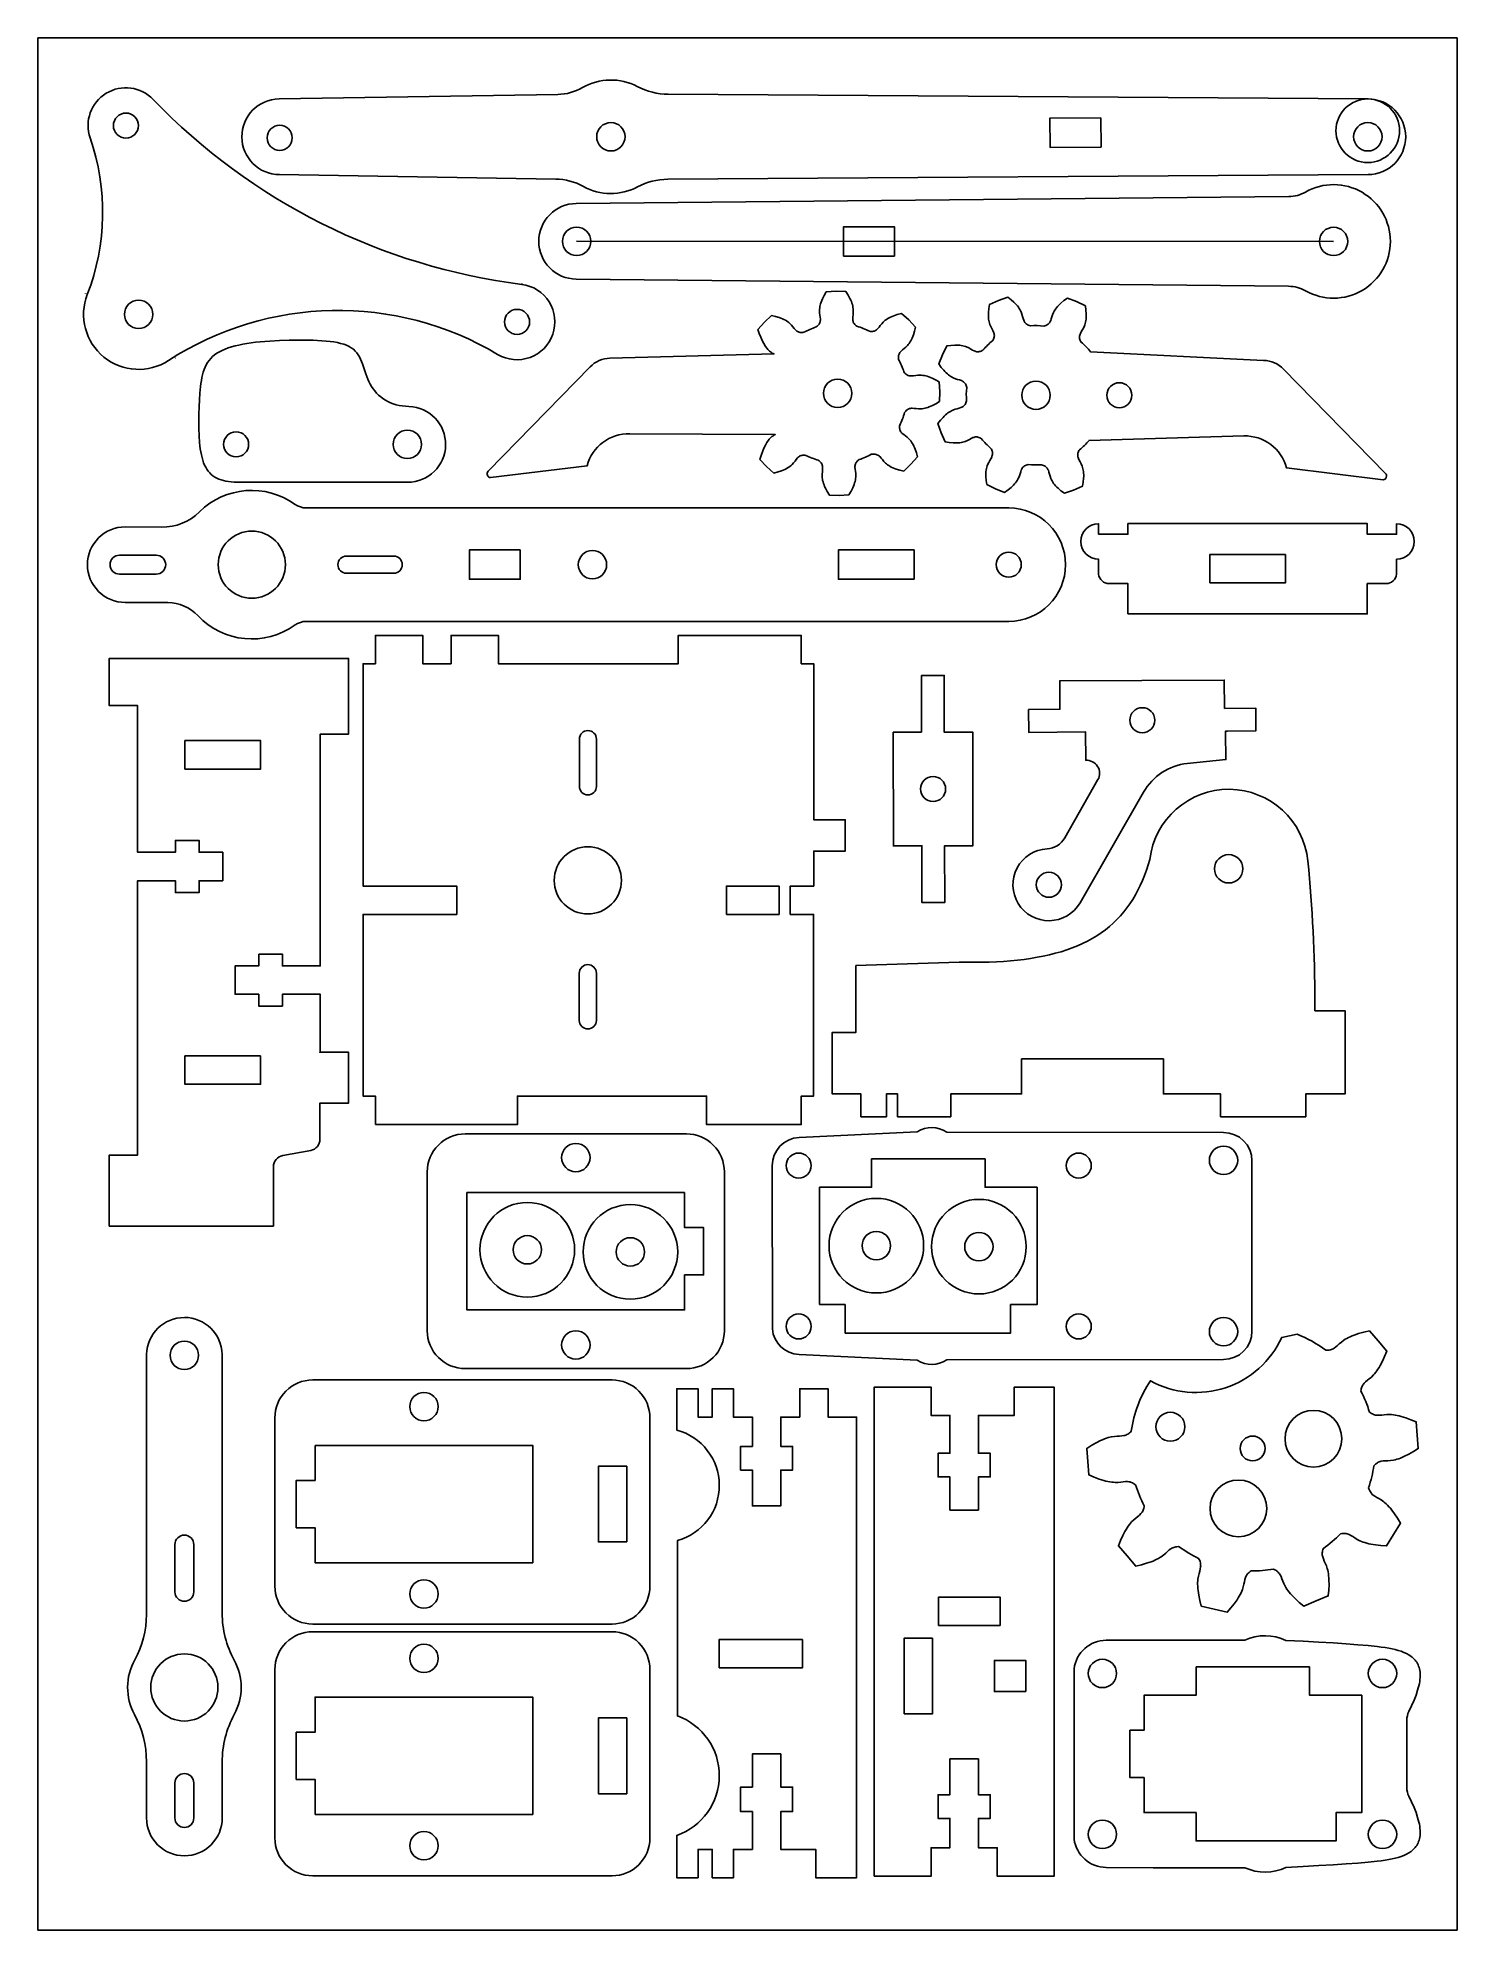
# Model space of a CAD drawing. Extents: x -150 to 150, y -200 to 200.
import ezdxf

# ---------------------------------------------------------------- set-up
doc = ezdxf.new("R2010")
doc.units = 0
doc.layers.add('Default_Layer', color=18, linetype='CONTINUOUS')

msp = doc.modelspace()

# ---------------------------------------------------------------- linework, layer by layer
at = {"layer": 'Default_Layer'}
for points in [[(150, 200), (-150, 200), (-150, -200), (150, -200), (150, 200)], [(74.67, 183.1), (74.72, 176.9), (63.97, 176.83), (63.93, 183.03), (74.67, 183.1)], [(31.04, 153.88), (20.3, 153.88), (20.3, 160.07), (31.04, 160.07), (31.04, 153.88)], [(-48.03, 91.74), (-48.03, 85.54), (-58.78, 85.54), (-58.78, 91.74), (-48.03, 91.74)], [(35.22, 85.54), (19.22, 85.54), (19.22, 85.64), (19.22, 91.64), (19.22, 91.74), (35.22, 91.74), (35.22, 91.64), (35.22, 85.64), (35.22, 85.54)], [(97.7, 84.77), (113.7, 84.77), (113.7, 90.77), (97.7, 90.77), (97.7, 84.77)], [(-78.64, -29.7), (-78.64, -23.7), (-81.24, -23.7), (-81.24, 14.7), (-61.44, 14.7), (-61.44, 20.7), (-81.24, 20.7), (-81.24, 67.7), (-78.64, 67.7), (-78.64, 73.7), (-68.64, 73.7), (-68.64, 67.7), (-62.64, 67.7), (-62.64, 73.7), (-52.64, 73.7), (-52.64, 67.7), (-14.64, 67.7), (-14.64, 73.7), (11.36, 73.7), (11.36, 67.7), (13.96, 67.7), (14.01, 67.7), (14.01, 34.72), (14.06, 34.71), (20.66, 34.71), (20.66, 28.11), (14.06, 28.11), (14.01, 28.12), (14.01, 20.7), (9.02, 20.7), (9.02, 14.7), (13.96, 14.7), (13.96, -23.7), (11.36, -23.7), (11.36, -29.7), (-8.64, -29.7), (-8.64, -23.7), (-48.64, -23.7), (-48.64, -29.7), (-78.64, -29.7)], [(36.8, 53.21), (36.77, 65.21), (41.57, 65.22), (41.6, 53.22), (47.6, 53.24), (47.65, 29.24), (41.66, 29.22), (41.68, 17.22), (36.88, 17.21), (36.86, 29.21), (30.86, 29.2), (30.8, 53.2), (36.8, 53.21)], [(-118.92, 45.44), (-102.92, 45.44), (-102.92, 51.44), (-118.92, 51.44), (-118.92, 45.44)], [(-4.44, 14.7), (-4.44, 20.7), (6.66, 20.7), (6.66, 14.7), (-3.75, 14.7), (-4.4, 14.7), (-4.44, 14.7)], [(-102.92, -15.2), (-118.92, -15.2), (-118.92, -21.2), (-102.92, -21.2), (-102.92, -15.2)], [(15.22, -67.78), (20.62, -67.78), (20.62, -73.78), (55.62, -73.78), (55.62, -67.78), (55.72, -67.78), (61.22, -67.78), (61.22, -42.98), (50.22, -42.98), (50.22, -36.98), (26.22, -36.98), (26.22, -42.98), (15.22, -42.98), (15.22, -67.78)], [(-13.29, -44.09), (-13.29, -51.49), (-9.29, -51.49), (-9.29, -61.49), (-13.29, -61.49), (-13.29, -68.89), (-59.29, -68.89), (-59.29, -44.09), (-13.29, -44.09)], [(26.8, -188.59), (38.8, -188.59), (38.8, -182.59), (42.8, -182.59), (42.8, -176.39), (40.3, -176.39), (40.3, -171.39), (42.8, -171.39), (42.8, -163.79), (48.8, -163.79), (48.8, -171.39), (51.3, -171.39), (51.3, -176.39), (48.8, -176.39), (48.8, -182.59), (52.8, -182.59), (52.8, -188.59), (64.8, -188.59), (64.8, -85.19), (56.4, -85.19), (56.4, -90.82), (56.4, -91.17), (56.4, -91.19), (56.4, -91.19), (56.4, -91.19), (48.8, -91.19), (48.8, -99.19), (51.3, -99.19), (51.3, -104.19), (48.8, -104.19), (48.8, -111.19), (42.8, -111.19), (42.8, -104.19), (40.3, -104.19), (40.3, -99.19), (42.8, -99.19), (42.8, -91.19), (38.8, -91.19), (38.8, -85.19), (26.8, -85.19), (26.8, -188.59)], [(-91.39, -97.53), (-91.39, -104.93), (-95.39, -104.93), (-95.39, -114.93), (-91.39, -114.93), (-91.39, -122.33), (-45.39, -122.33), (-45.39, -97.53), (-91.39, -97.53)], [(-25.52, -117.93), (-25.52, -101.93), (-31.52, -101.93), (-31.52, -117.93), (-25.52, -117.93)], [(53.4, -135.59), (40.4, -135.59), (40.4, -129.59), (53.4, -129.59), (53.4, -135.59)], [(11.64, -138.54), (11.64, -144.54), (-5.96, -144.54), (-5.96, -138.54), (11.64, -138.54)], [(33.08, -154.28), (33.08, -138.28), (39.08, -138.28), (39.08, -154.28), (33.08, -154.28)], [(58.8, -149.58), (52.2, -149.58), (52.2, -142.98), (58.8, -142.98), (58.8, -149.58)], [(94.82, -144.34), (118.82, -144.34), (118.82, -150.34), (129.82, -150.34), (129.82, -175.14), (124.42, -175.14), (124.42, -181.14), (94.82, -181.14), (94.82, -175.14), (83.82, -175.14), (83.82, -167.74), (80.82, -167.74), (80.82, -157.74), (83.82, -157.74), (83.82, -150.34), (94.82, -150.34), (94.82, -144.34)], [(-91.39, -175.55), (-45.39, -175.55), (-45.39, -150.75), (-91.39, -150.75), (-91.39, -158.15), (-95.39, -158.15), (-95.39, -168.15), (-91.39, -168.15), (-91.39, -175.55)], [(-25.52, -171.15), (-25.52, -155.15), (-31.52, -155.15), (-31.52, -171.15), (-25.52, -171.15)]]:
    msp.add_lwpolyline(points, close=True, dxfattribs=at)
for points in [[(-138.95, 178.85, -0.176904), (-139.55, 145.74, 0.727059), (-122.37, 131.79, -0.285852), (-52.81, 133.09, 0.476023), (-41.15, 137.35, 0.476023), (-47.71, 147.89, -0.171509), (-125.62, 187, 0.803629), (-138.95, 178.85)], [(114.37, 147.49, -0.126955), (117.97, 146.53, 0.574704), (135.88, 156.98, 0.574704), (117.96, 167.41, -0.127316), (114.4, 166.45), (-36.2, 164.99, 0.990222), (-36.2, 148.99), (114.37, 147.49)], [(-54.32, 107.04, -0.628602), (-54.81, 108.37), (-33.28, 130.44, -0.195959), (-29.07, 132.28), (5.62, 133.19), (5.43, 133.26), (5.24, 133.36), (5.05, 133.47), (4.86, 133.6), (4.68, 133.75), (4.5, 133.91), (4.32, 134.1), (4.14, 134.31), (3.79, 134.79), (3.46, 135.36), (3.13, 136), (2.81, 136.71), (2.5, 137.49), (2.2, 138.34), (3.56, 139.89), (5.07, 141.3), (5.94, 141.1), (6.71, 140.87), (7.07, 140.74), (7.4, 140.61), (7.71, 140.46), (8, 140.31), (8.27, 140.15), (8.51, 139.98), (8.74, 139.8), (8.94, 139.63), (9.3, 139.26), (9.61, 138.9), (9.88, 138.56), (10.15, 138.26), (10.29, 138.13), (10.44, 138.02), (10.59, 137.92), (10.75, 137.84), (10.92, 137.78), (11.11, 137.74), (11.3, 137.72), (11.5, 137.71), (11.72, 137.73), (11.94, 137.76, -0.048032), (14.53, 138.88), (14.71, 139.03), (14.87, 139.17), (15, 139.32), (15.12, 139.48), (15.21, 139.64), (15.29, 139.8), (15.34, 139.97), (15.38, 140.15), (15.4, 140.33), (15.4, 140.52), (15.36, 140.93), (15.3, 141.36), (15.25, 141.83), (15.23, 142.34), (15.24, 142.61), (15.27, 142.9), (15.31, 143.19), (15.38, 143.5), (15.46, 143.81), (15.57, 144.14), (15.7, 144.47), (15.85, 144.82), (16.21, 145.55), (16.66, 146.31), (18.72, 146.44), (20.79, 146.38), (21.26, 145.63), (21.65, 144.91), (21.81, 144.57), (21.95, 144.24), (22.06, 143.91), (22.16, 143.6), (22.23, 143.3), (22.29, 143.01), (22.32, 142.73), (22.34, 142.45), (22.34, 141.94), (22.3, 141.47), (22.25, 141.03), (22.23, 140.63), (22.24, 140.44), (22.26, 140.26), (22.3, 140.08), (22.36, 139.91), (22.44, 139.75), (22.54, 139.59), (22.66, 139.44), (22.8, 139.29), (22.96, 139.15), (23.14, 139.02, -0.048032), (25.77, 137.98), (25.99, 137.95), (26.21, 137.94), (26.41, 137.95), (26.6, 137.98), (26.78, 138.03), (26.95, 138.09), (27.11, 138.18), (27.26, 138.28), (27.4, 138.39), (27.54, 138.53), (27.8, 138.84), (28.07, 139.18), (28.36, 139.56), (28.71, 139.93), (28.91, 140.12), (29.13, 140.3), (29.37, 140.47), (29.63, 140.64), (29.91, 140.8), (30.22, 140.96), (30.55, 141.11), (30.9, 141.25), (31.67, 141.5), (32.53, 141.73), (34.08, 140.36), (35.49, 138.85), (35.29, 137.99), (35.06, 137.21), (34.93, 136.85), (34.8, 136.52), (34.65, 136.21), (34.5, 135.92), (34.34, 135.65), (34.17, 135.41), (33.99, 135.19), (33.82, 134.98), (33.45, 134.62), (33.09, 134.32), (32.75, 134.04), (32.45, 133.77), (32.32, 133.63), (32.21, 133.49), (32.11, 133.33), (32.03, 133.17), (31.97, 133), (31.93, 132.82), (31.91, 132.63), (31.9, 132.42), (31.92, 132.21), (31.95, 131.98, -0.048033), (33.07, 129.4), (33.22, 129.22), (33.36, 129.06), (33.51, 128.92), (33.67, 128.8), (33.83, 128.71), (33.99, 128.64), (34.16, 128.58), (34.34, 128.55), (34.52, 128.53), (34.72, 128.53), (35.12, 128.56), (35.55, 128.62), (36.02, 128.67), (36.53, 128.7), (36.81, 128.69), (37.09, 128.66), (37.38, 128.61), (37.69, 128.55), (38, 128.46), (38.33, 128.36), (38.66, 128.23), (39.01, 128.08), (39.74, 127.71), (40.5, 127.26), (40.63, 125.2), (40.57, 123.14), (39.82, 122.66), (39.1, 122.28), (38.76, 122.12), (38.43, 121.98), (38.1, 121.86), (37.79, 121.77), (37.49, 121.69), (37.2, 121.64), (36.92, 121.6), (36.64, 121.58), (36.13, 121.59), (35.66, 121.63), (35.22, 121.67), (34.82, 121.69), (34.63, 121.69), (34.45, 121.66), (34.27, 121.62), (34.1, 121.56), (33.94, 121.49), (33.78, 121.39), (33.63, 121.27), (33.48, 121.12), (33.34, 120.96), (33.21, 120.78, -0.048032), (32.17, 118.16), (32.14, 117.93), (32.13, 117.72), (32.14, 117.51), (32.17, 117.32), (32.22, 117.14), (32.28, 116.97), (32.37, 116.81), (32.47, 116.66), (32.58, 116.52), (32.72, 116.38), (33.03, 116.12), (33.37, 115.86), (33.75, 115.56), (34.12, 115.22), (34.31, 115.02), (34.49, 114.8), (34.66, 114.56), (34.83, 114.3), (35, 114.01), (35.15, 113.71), (35.3, 113.38), (35.44, 113.03), (35.69, 112.26), (35.92, 111.4), (34.55, 109.85), (33.04, 108.43), (32.18, 108.63), (31.4, 108.86), (31.04, 108.99), (30.71, 109.13), (30.4, 109.27), (30.11, 109.43), (29.84, 109.59), (29.6, 109.76), (29.38, 109.93), (29.17, 110.11), (28.81, 110.47), (28.51, 110.84), (28.23, 111.18), (27.96, 111.48), (27.82, 111.61), (27.68, 111.72), (27.52, 111.82), (27.36, 111.89), (27.19, 111.95), (27.01, 111.99), (26.82, 112.02), (26.61, 112.02), (26.4, 112), (26.17, 111.97, -0.048032), (23.59, 110.85), (23.41, 110.71), (23.25, 110.56), (23.11, 110.41), (22.99, 110.26), (22.9, 110.1), (22.83, 109.93), (22.77, 109.76), (22.74, 109.58), (22.72, 109.4), (22.72, 109.21), (22.75, 108.81), (22.81, 108.37), (22.87, 107.9), (22.89, 107.39), (22.88, 107.12), (22.85, 106.84), (22.8, 106.54), (22.74, 106.24), (22.65, 105.92), (22.55, 105.6), (22.42, 105.26), (22.27, 104.91), (21.9, 104.19), (21.45, 103.42), (19.39, 103.29), (17.33, 103.36), (16.85, 104.11), (16.47, 104.82), (16.31, 105.16), (16.17, 105.5), (16.05, 105.82), (15.96, 106.13), (15.88, 106.44), (15.83, 106.73), (15.79, 107.01), (15.77, 107.28), (15.78, 107.79), (15.82, 108.26), (15.86, 108.7), (15.88, 109.1), (15.88, 109.29), (15.85, 109.48), (15.81, 109.65), (15.76, 109.82), (15.68, 109.98), (15.58, 110.14), (15.46, 110.29), (15.32, 110.44), (15.15, 110.58), (14.97, 110.72, -0.048033), (12.35, 111.75), (12.12, 111.78), (11.91, 111.79), (11.7, 111.78), (11.51, 111.75), (11.33, 111.71), (11.16, 111.64), (11, 111.56), (10.85, 111.46), (10.71, 111.34), (10.57, 111.21), (10.31, 110.9), (10.05, 110.55), (9.75, 110.18), (9.41, 109.8), (9.21, 109.62), (8.99, 109.44), (8.75, 109.26), (8.49, 109.09), (8.2, 108.93), (7.9, 108.77), (7.57, 108.63), (7.22, 108.49), (6.45, 108.23), (5.59, 108.01), (4.04, 109.37), (2.62, 110.88), (2.9, 111.73), (3.19, 112.52), (3.48, 113.25), (3.79, 113.9), (4.11, 114.47), (4.44, 114.96), (4.61, 115.18), (4.78, 115.37), (4.96, 115.55), (5.14, 115.7), (5.32, 115.83), (5.51, 115.95), (5.69, 116.05), (5.88, 116.13), (-24.86, 116.3, 0.348746), (-33.92, 109.53), (-54.32, 107.04)], [(50.56, 105.56), (50.44, 106.44), (50.38, 107.25), (50.38, 107.62), (50.39, 107.98), (50.41, 108.33), (50.46, 108.65), (50.51, 108.96), (50.58, 109.25), (50.67, 109.52), (50.76, 109.77), (50.98, 110.24), (51.21, 110.65), (51.43, 111.03), (51.61, 111.39), (51.68, 111.56), (51.74, 111.74), (51.77, 111.92), (51.79, 112.1), (51.78, 112.28), (51.76, 112.46), (51.71, 112.65), (51.64, 112.84), (51.55, 113.03), (51.44, 113.23, -0.047962), (49.47, 115.25), (49.28, 115.37), (49.09, 115.47), (48.9, 115.54), (48.72, 115.6), (48.53, 115.63), (48.35, 115.64), (48.17, 115.63), (48, 115.6), (47.82, 115.55), (47.64, 115.49), (47.28, 115.31), (46.89, 115.1), (46.47, 114.89), (46, 114.69), (45.74, 114.6), (45.47, 114.53), (45.18, 114.46), (44.87, 114.42), (44.54, 114.39), (44.2, 114.37), (43.84, 114.37), (43.46, 114.39), (42.65, 114.47), (41.78, 114.62), (40.93, 116.5), (40.26, 118.46), (40.8, 119.17), (41.33, 119.78), (41.59, 120.05), (41.85, 120.3), (42.11, 120.52), (42.37, 120.72), (42.63, 120.9), (42.88, 121.05), (43.13, 121.19), (43.38, 121.3), (43.86, 121.48), (44.32, 121.61), (44.74, 121.72), (45.12, 121.84), (45.3, 121.91), (45.46, 122), (45.61, 122.1), (45.75, 122.22), (45.87, 122.35), (45.98, 122.5), (46.08, 122.66), (46.17, 122.85), (46.24, 123.05), (46.3, 123.27, -0.047962), (46.34, 126.08), (46.29, 126.31), (46.23, 126.51), (46.15, 126.69), (46.05, 126.86), (45.95, 127.02), (45.83, 127.15), (45.69, 127.27), (45.55, 127.38), (45.39, 127.47), (45.21, 127.55), (44.83, 127.68), (44.41, 127.81), (43.96, 127.95), (43.49, 128.14), (43.24, 128.26), (43, 128.4), (42.75, 128.57), (42.5, 128.75), (42.25, 128.96), (41.99, 129.19), (41.74, 129.45), (41.48, 129.73), (40.97, 130.35), (40.46, 131.08), (41.19, 133.01), (42.1, 134.87), (42.98, 134.99), (43.79, 135.05), (44.16, 135.05), (44.52, 135.04), (44.87, 135.02), (45.19, 134.97), (45.5, 134.92), (45.79, 134.85), (46.06, 134.76), (46.31, 134.67), (46.78, 134.45), (47.19, 134.22), (47.57, 134), (47.93, 133.82), (48.1, 133.75), (48.28, 133.69), (48.46, 133.66), (48.63, 133.64), (48.82, 133.65), (49, 133.67), (49.19, 133.72), (49.38, 133.79), (49.57, 133.88), (49.77, 133.99, -0.047962), (51.79, 135.96), (51.91, 136.15), (52.01, 136.34), (52.08, 136.53), (52.14, 136.71), (52.17, 136.9), (52.18, 137.08), (52.17, 137.26), (52.14, 137.43), (52.09, 137.61), (52.03, 137.79), (51.85, 138.15), (51.64, 138.54), (51.43, 138.96), (51.23, 139.43), (51.14, 139.69), (51.06, 139.96), (51, 140.25), (50.96, 140.56), (50.93, 140.89), (50.91, 141.23), (50.91, 141.59), (50.93, 141.97), (51.01, 142.78), (51.16, 143.65), (53.04, 144.5), (55, 145.17), (55.71, 144.63), (56.32, 144.1), (56.59, 143.84), (56.84, 143.58), (57.06, 143.32), (57.26, 143.06), (57.44, 142.8), (57.59, 142.55), (57.73, 142.3), (57.84, 142.05), (58.02, 141.57), (58.15, 141.11), (58.26, 140.69), (58.38, 140.31), (58.45, 140.13), (58.54, 139.97), (58.64, 139.82), (58.76, 139.68), (58.89, 139.56), (59.04, 139.45), (59.2, 139.35), (59.39, 139.26), (59.59, 139.19), (59.81, 139.13, -0.047962), (62.62, 139.08), (62.84, 139.14), (63.05, 139.2), (63.23, 139.28), (63.4, 139.38), (63.56, 139.48), (63.69, 139.6), (63.81, 139.74), (63.92, 139.88), (64.01, 140.04), (64.09, 140.22), (64.22, 140.6), (64.35, 141.02), (64.49, 141.47), (64.68, 141.94), (64.8, 142.19), (64.94, 142.43), (65.11, 142.68), (65.29, 142.93), (65.5, 143.18), (65.73, 143.44), (65.99, 143.69), (66.26, 143.95), (66.89, 144.46), (67.62, 144.97), (69.55, 144.24), (71.41, 143.33), (71.53, 142.45), (71.59, 141.64), (71.59, 141.27), (71.58, 140.91), (71.56, 140.56), (71.51, 140.24), (71.46, 139.93), (71.39, 139.64), (71.3, 139.37), (71.21, 139.12), (70.99, 138.65), (70.76, 138.24), (70.54, 137.86), (70.36, 137.5), (70.29, 137.33), (70.23, 137.15), (70.2, 136.97), (70.18, 136.79), (70.19, 136.61), (70.21, 136.43), (70.26, 136.24), (70.33, 136.05), (70.42, 135.86), (70.53, 135.66, -0.047962), (72.5, 133.64), (109.1, 131.83, -0.19593), (113.31, 129.99), (134.84, 107.92, -0.64005), (134.35, 106.58), (113.95, 109.08, 0.348682), (104.89, 115.85), (72.2, 114.89, -0.047783), (70.18, 112.93), (70.06, 112.74), (69.96, 112.55), (69.89, 112.36), (69.83, 112.18), (69.8, 111.99), (69.79, 111.81), (69.8, 111.63), (69.83, 111.46), (69.88, 111.28), (69.94, 111.1), (70.12, 110.74), (70.33, 110.35), (70.54, 109.93), (70.74, 109.46), (70.83, 109.2), (70.9, 108.93), (70.97, 108.64), (71.01, 108.33), (71.04, 108), (71.06, 107.66), (71.06, 107.3), (71.04, 106.92), (70.96, 106.11), (70.81, 105.24), (68.93, 104.39), (66.97, 103.72), (66.26, 104.26), (65.65, 104.79), (65.38, 105.05), (65.13, 105.31), (64.91, 105.57), (64.71, 105.83), (64.53, 106.09), (64.38, 106.34), (64.24, 106.59), (64.13, 106.84), (63.95, 107.32), (63.82, 107.78), (63.71, 108.2), (63.59, 108.58), (63.51, 108.76), (63.43, 108.92), (63.33, 109.07), (63.21, 109.21), (63.08, 109.33), (62.93, 109.44), (62.77, 109.54), (62.58, 109.63), (62.38, 109.7), (62.16, 109.76, -0.047962), (59.34, 109.81), (59.12, 109.75), (58.92, 109.69), (58.74, 109.61), (58.57, 109.51), (58.41, 109.41), (58.28, 109.29), (58.16, 109.15), (58.05, 109.01), (57.96, 108.85), (57.88, 108.67), (57.75, 108.29), (57.62, 107.87), (57.48, 107.42), (57.29, 106.95), (57.17, 106.7), (57.03, 106.46), (56.86, 106.21), (56.68, 105.96), (56.47, 105.71), (56.24, 105.45), (55.98, 105.2), (55.7, 104.94), (55.08, 104.43), (54.35, 103.92), (52.42, 104.65), (50.56, 105.56)], [(-107.89, 106.07), (-71.81, 106.07, 0.985373), (-71.57, 122.07), (-72.28, 122.11), (-72.96, 122.19), (-73.62, 122.3), (-74.25, 122.46), (-74.87, 122.65), (-75.45, 122.87), (-76.01, 123.13), (-76.55, 123.43), (-77.05, 123.76), (-77.53, 124.12), (-77.98, 124.5), (-78.39, 124.92), (-78.78, 125.36), (-79.13, 125.83), (-79.45, 126.31), (-79.75, 126.82), (-80.01, 127.33), (-80.25, 127.86), (-80.47, 128.4), (-80.67, 128.95), (-81.04, 130.03), (-81.4, 131.09), (-81.6, 131.6), (-81.8, 132.09), (-82.04, 132.56), (-82.3, 133), (-82.59, 133.42), (-82.93, 133.8), (-83.31, 134.16), (-83.74, 134.47), (-84.22, 134.76), (-84.76, 135.01), (-85.35, 135.23), (-86, 135.41), (-86.69, 135.57), (-87.44, 135.71), (-88.24, 135.82), (-89.08, 135.91), (-89.96, 135.98), (-90.87, 136.04), (-91.81, 136.08), (-92.79, 136.11), (-94.8, 136.13), (-96.86, 136.1), (-98.94, 136.03), (-100.99, 135.91), (-102, 135.83), (-102.99, 135.74), (-103.96, 135.64), (-104.89, 135.52), (-105.8, 135.38), (-106.68, 135.23), (-107.51, 135.06), (-108.31, 134.87), (-109.06, 134.67), (-109.77, 134.44), (-110.44, 134.19), (-111.06, 133.92), (-111.63, 133.63), (-112.15, 133.32), (-112.63, 132.98), (-113.07, 132.61), (-113.46, 132.22), (-113.81, 131.81), (-114.12, 131.37), (-114.4, 130.9), (-114.64, 130.41), (-114.85, 129.9), (-115.03, 129.35), (-115.19, 128.79), (-115.32, 128.19), (-115.43, 127.58), (-115.53, 126.94), (-115.61, 126.28), (-115.74, 124.91), (-115.83, 123.46), (-115.9, 121.97), (-115.94, 120.45), (-115.96, 118.91), (-115.95, 117.39), (-115.9, 115.9), (-115.81, 114.47), (-115.74, 113.78), (-115.66, 113.12), (-115.56, 112.47), (-115.44, 111.86), (-115.3, 111.27), (-115.14, 110.71), (-114.96, 110.19), (-114.75, 109.69), (-114.52, 109.23), (-114.27, 108.8), (-113.99, 108.4), (-113.68, 108.04), (-113.35, 107.71), (-112.99, 107.42), (-112.6, 107.15), (-112.19, 106.92), (-111.74, 106.72), (-111.28, 106.54), (-110.78, 106.4), (-110.26, 106.28), (-109.71, 106.19), (-109.13, 106.13), (-108.52, 106.09), (-107.89, 106.07)], [(-131.52, 80.64, -0.414214), (-139.52, 88.64, -0.414214), (-131.52, 96.64), (-123.86, 96.56, 0.200152), (-115.81, 99.81, -0.365608), (-95.62, 101.39, 0.157002), (-93.28, 100.64), (55.22, 100.64, -0.999992), (55.22, 76.64), (-93.28, 76.64, 0.156997), (-95.62, 75.89, -0.375574), (-116.19, 77.86, 0.205442), (-122.52, 80.61), (-131.52, 80.64)], [(80.4, 78.24), (80.4, 84.65), (76.41, 84.65, -0.379017), (74.2, 86.6), (74.21, 89.79, -0.997716), (74.2, 97.3), (74.21, 95.08), (80.4, 95.06), (80.4, 97.31), (131, 97.31), (131, 95.06), (137.19, 95.08), (137.2, 97.3, -0.997716), (137.19, 89.79), (137.2, 86.6, -0.379017), (135, 84.65), (131, 84.65), (131, 78.24), (80.4, 78.24)], [(-124.98, 90.64, -0.414214), (-122.98, 88.64, -0.414214), (-124.98, 86.64), (-132.74, 86.64, -1), (-132.74, 90.64), (-124.98, 90.64)], [(-84.78, 86.84, -0.414214), (-86.58, 88.64, -0.414214), (-84.78, 90.44), (-74.78, 90.44, -1), (-74.78, 86.84), (-84.78, 86.84)], [(-103.32, 6.34), (-103.32, 3.84), (-108.32, 3.84), (-108.32, -2.16), (-103.32, -2.16), (-103.32, -4.66), (-98.32, -4.66), (-98.32, -2.16), (-90.32, -2.16), (-90.32, -14.42), (-90.41, -14.42), (-84.41, -14.42), (-84.32, -14.42), (-84.32, -25.16), (-90.37, -25.16), (-90.37, -32.82, -0.36136), (-92.33, -35.18), (-98.23, -36.27, 0.36136), (-100.2, -38.63), (-100.2, -51.16), (-134.92, -51.16), (-134.92, -36.16), (-128.92, -36.16), (-128.92, 21.84), (-120.92, 21.84), (-120.92, 19.34), (-115.92, 19.34), (-115.92, 21.84), (-110.92, 21.84), (-110.92, 27.84), (-115.92, 27.84), (-115.92, 30.34), (-120.92, 30.34), (-120.92, 27.84), (-128.92, 27.84), (-128.92, 58.84), (-134.92, 58.84), (-134.92, 68.84), (-84.32, 68.84), (-84.32, 52.84), (-90.32, 52.84), (-90.32, 3.84), (-98.32, 3.84), (-98.32, 6.34), (-103.32, 6.34)], [(70.29, 17.19, -0.569181), (57.22, 17.01, -0.569181), (63.32, 28.57, 0.256151), (67.06, 30.87), (74.07, 43.2, 0.589024), (71.51, 47.29), (71.46, 53.27), (59.46, 53.19), (59.43, 57.99), (66.03, 58.07), (66.03, 58.07), (65.99, 64.07), (65.98, 64.07), (100.78, 64.25), (100.83, 58.25), (107.43, 58.34), (107.46, 53.54), (101.46, 53.46), (101.09, 53.45), (101.07, 53.45), (101.06, 53.45), (101.06, 53.45), (101.06, 53.45), (101.06, 53.45), (101.06, 53.45), (101.06, 53.43), (101.07, 53.08), (101.11, 47.45), (92.96, 46.61, 0.240918), (83.72, 40.53), (70.29, 17.19)], [(-31.93, 41.78), (-31.93, 51.78, 0.414214), (-33.73, 53.58, 0.414214), (-35.53, 51.78), (-35.53, 41.78, 0.414214), (-33.73, 39.98, 0.414214), (-31.93, 41.78)], [(23.96, -28.05), (23.96, -23.25), (17.92, -23.25), (17.92, -10.25), (22.92, -10.25), (22.92, 3.88), (44.71, 4.64), (46.35, 4.6), (47.96, 4.59), (49.54, 4.6), (51.1, 4.64), (52.63, 4.7), (54.13, 4.79), (55.6, 4.9), (57.05, 5.05), (58.46, 5.21), (59.84, 5.41), (61.2, 5.64), (62.52, 5.89), (63.81, 6.17), (65.06, 6.49), (66.28, 6.83), (67.47, 7.21), (68.62, 7.62), (69.74, 8.06), (70.82, 8.54), (71.86, 9.05), (72.86, 9.6), (73.83, 10.18), (74.75, 10.8), (75.64, 11.45), (76.49, 12.14), (77.31, 12.86), (78.08, 13.62), (78.82, 14.41), (79.53, 15.23), (80.19, 16.09), (80.83, 16.97), (81.43, 17.89), (81.99, 18.84), (82.52, 19.83), (83.02, 20.84), (83.49, 21.88), (83.92, 22.95), (84.33, 24.05), (84.7, 25.18), (85.04, 26.33, -0.89665), (118.44, 26.02, -0.024797), (119.92, -3.75), (119.92, -5.65), (125.92, -5.65), (126.32, -5.65), (126.32, -23.25), (118, -23.25), (118, -28.05), (100, -28.05), (100, -23.25), (87.92, -23.25), (87.92, -15.85), (57.92, -15.85), (57.92, -23.25), (57.9, -23.25), (42.96, -23.25), (42.96, -28.05), (31.72, -28.05), (31.72, -23.25, -0.000741), (29.36, -23.25), (29.36, -28.05), (23.96, -28.05)], [(-35.55, 2.3), (-35.55, -7.7, 0.414214), (-33.75, -9.5, 0.414214), (-31.95, -7.7), (-31.95, 2.3, 0.414214), (-33.75, 4.1, 0.414214), (-35.55, 2.3)], [(-4.89, -73.29), (-4.89, -39.69, 0.414214), (-12.89, -31.69), (-59.69, -31.69, 0.414214), (-67.69, -39.69), (-67.69, -73.29, 0.414214), (-59.69, -81.29), (-12.89, -81.29, 0.414214), (-4.89, -73.29)], [(106.62, -73.38, -0.413628), (100.62, -79.38), (42.1, -79.44, -0.307837), (35.89, -79.5), (10.91, -78.32, -0.373869), (5.25, -72.91), (5.22, -38.44, -0.401967), (10.91, -32.45), (35.89, -31.27, -0.307837), (42.1, -31.33), (100.62, -31.38, -0.413628), (106.62, -37.38), (106.62, -73.38)], [(-127.03, -176.29), (-127.03, -164.4, 0.12535), (-129.57, -154.43, -0.257153), (-129.51, -142.85, 0.127687), (-127.03, -133.28), (-127.03, -78.3, -0.975528), (-111.03, -78.29), (-111.03, -132.96, 0.125126), (-108.49, -142.96, -0.253724), (-108.48, -154.4, 0.124641), (-111.03, -164.49), (-111.03, -176.29, -0.414214), (-119.03, -184.29, -0.414214), (-127.03, -176.29)], [(95.91, -131.49), (95.62, -130.31), (95.39, -129.21), (95.24, -128.21), (95.19, -127.75), (95.16, -127.31), (95.15, -126.89), (95.15, -126.5), (95.17, -126.13), (95.21, -125.78), (95.31, -125.15), (95.44, -124.59), (95.58, -124.09), (95.7, -123.63), (95.78, -123.19), (95.79, -122.97), (95.78, -122.76), (95.76, -122.54), (95.72, -122.32), (95.66, -122.1), (95.58, -121.88), (95.47, -121.66), (95.35, -121.43, -0.046251), (91.27, -118.94), (91.02, -118.93), (90.77, -118.95), (90.54, -118.98), (90.31, -119.02), (90.1, -119.08), (89.9, -119.16), (89.7, -119.26), (89.51, -119.37), (89.15, -119.63), (88.8, -119.95), (88.42, -120.3), (87.99, -120.68), (87.47, -121.06), (87.18, -121.24), (86.86, -121.43), (86.51, -121.61), (86.13, -121.79), (85.73, -121.97), (85.29, -122.13), (84.33, -122.46), (83.25, -122.76), (82.06, -123.04), (80.23, -120.9), (78.4, -118.76), (78.86, -117.63), (79.32, -116.61), (79.79, -115.71), (80.02, -115.3), (80.25, -114.93), (80.49, -114.58), (80.72, -114.27), (80.96, -113.98), (81.19, -113.72), (81.64, -113.27), (82.08, -112.9), (82.48, -112.58), (82.85, -112.27), (83.17, -111.96), (83.31, -111.79), (83.43, -111.62), (83.54, -111.43), (83.63, -111.22), (83.71, -111.01), (83.78, -110.78), (83.83, -110.54), (83.86, -110.29, -0.046251), (82.03, -105.87), (81.82, -105.72), (81.62, -105.59), (81.41, -105.47), (81.2, -105.38), (80.99, -105.3), (80.78, -105.24), (80.57, -105.21), (80.35, -105.19), (79.9, -105.19), (79.43, -105.24), (78.92, -105.3), (78.35, -105.35), (77.71, -105.35), (77.36, -105.33), (76.99, -105.3), (76.6, -105.24), (76.19, -105.16), (75.76, -105.06), (75.31, -104.94), (74.34, -104.64), (73.29, -104.25), (72.17, -103.77), (71.94, -100.97), (71.72, -98.16), (72.75, -97.51), (73.73, -96.96), (74.63, -96.51), (75.06, -96.32), (75.47, -96.15), (75.86, -96.01), (76.24, -95.89), (76.59, -95.8), (76.93, -95.72), (77.57, -95.62), (78.14, -95.58), (78.65, -95.56), (79.13, -95.53), (79.57, -95.46), (79.78, -95.41), (79.99, -95.34), (80.18, -95.25), (80.38, -95.14), (80.57, -95.01), (80.76, -94.87), (80.94, -94.7), (81.11, -94.52, -0.111197), (85.16, -83.88, 0.435277), (112.94, -74.7), (116.18, -74.05, -0.067123), (122.24, -77.41), (122.49, -77.42), (122.74, -77.4), (122.97, -77.38), (123.2, -77.33), (123.41, -77.27), (123.61, -77.19), (123.81, -77.09), (124, -76.98), (124.36, -76.72), (124.71, -76.4), (125.09, -76.05), (125.52, -75.68), (126.04, -75.29), (126.33, -75.11), (126.65, -74.92), (127, -74.74), (127.38, -74.56), (127.78, -74.38), (128.22, -74.22), (129.18, -73.89), (130.26, -73.59), (131.45, -73.32), (133.28, -75.45), (135.11, -77.59), (134.65, -78.73), (134.19, -79.74), (133.72, -80.64), (133.49, -81.05), (133.26, -81.42), (133.02, -81.77), (132.79, -82.08), (132.55, -82.37), (132.32, -82.63), (131.87, -83.08), (131.43, -83.45), (131.03, -83.77), (130.66, -84.08), (130.34, -84.39), (130.2, -84.56), (130.08, -84.74), (129.97, -84.93), (129.88, -85.13), (129.8, -85.34), (129.73, -85.57), (129.68, -85.81), (129.65, -86.06, -0.046251), (131.48, -90.48), (131.69, -90.63), (131.89, -90.77), (132.1, -90.88), (132.31, -90.98), (132.52, -91.05), (132.73, -91.11), (132.94, -91.15), (133.16, -91.17), (133.61, -91.16), (134.08, -91.11), (134.59, -91.05), (135.16, -91), (135.8, -91), (136.15, -91.02), (136.52, -91.06), (136.91, -91.11), (137.32, -91.19), (137.75, -91.29), (138.2, -91.41), (139.17, -91.71), (140.22, -92.1), (141.34, -92.58), (141.57, -95.38), (141.79, -98.19), (140.76, -98.84), (139.78, -99.39), (138.88, -99.84), (138.45, -100.03), (138.04, -100.2), (137.65, -100.34), (137.27, -100.46), (136.92, -100.56), (136.58, -100.63), (135.94, -100.73), (135.37, -100.77), (134.86, -100.79), (134.38, -100.82), (133.94, -100.89), (133.73, -100.94), (133.52, -101.01), (133.33, -101.1), (133.13, -101.21), (132.94, -101.34), (132.75, -101.48), (132.57, -101.65), (132.4, -101.83, -0.046251), (131.29, -106.48), (131.36, -106.73), (131.45, -106.96), (131.55, -107.17), (131.66, -107.37), (131.79, -107.56), (131.92, -107.73), (132.07, -107.88), (132.24, -108.02), (132.6, -108.28), (133.01, -108.52), (133.46, -108.78), (133.95, -109.07), (134.47, -109.44), (134.74, -109.66), (135.02, -109.91), (135.3, -110.19), (135.59, -110.49), (135.88, -110.82), (136.17, -111.19), (136.78, -112), (137.4, -112.93), (138.03, -113.98), (136.56, -116.38), (135.09, -118.78), (133.87, -118.7), (132.76, -118.57), (131.76, -118.41), (131.31, -118.31), (130.88, -118.2), (130.48, -118.09), (130.1, -117.96), (129.76, -117.83), (129.44, -117.69), (128.87, -117.4), (128.38, -117.1), (127.95, -116.81), (127.55, -116.55), (127.15, -116.35), (126.95, -116.27), (126.74, -116.21), (126.53, -116.16), (126.31, -116.13), (126.08, -116.12), (125.85, -116.13), (125.6, -116.16), (125.35, -116.21, -0.046251), (121.72, -119.32), (121.63, -119.56), (121.57, -119.8), (121.53, -120.03), (121.5, -120.25), (121.49, -120.48), (121.5, -120.7), (121.53, -120.91), (121.58, -121.12), (121.72, -121.54), (121.91, -121.98), (122.13, -122.45), (122.35, -122.98), (122.56, -123.58), (122.65, -123.92), (122.72, -124.28), (122.79, -124.67), (122.84, -125.09), (122.88, -125.53), (122.91, -125.99), (122.92, -127.01), (122.87, -128.12), (122.77, -129.34), (120.17, -130.42), (117.57, -131.5), (116.63, -130.72), (115.81, -129.96), (115.1, -129.24), (114.78, -128.9), (114.5, -128.56), (114.24, -128.23), (114.01, -127.91), (113.81, -127.6), (113.64, -127.3), (113.35, -126.72), (113.13, -126.2), (112.95, -125.71), (112.78, -125.27), (112.58, -124.87), (112.46, -124.68), (112.33, -124.51), (112.18, -124.35), (112.02, -124.2), (111.84, -124.06), (111.64, -123.92), (111.43, -123.8), (111.2, -123.69, -0.046251), (106.43, -124.07), (106.22, -124.22), (106.03, -124.37), (105.86, -124.54), (105.71, -124.7), (105.57, -124.88), (105.45, -125.06), (105.35, -125.25), (105.26, -125.45), (105.13, -125.88), (105.03, -126.34), (104.93, -126.85), (104.8, -127.41), (104.6, -128.02), (104.48, -128.34), (104.33, -128.68), (104.15, -129.04), (103.95, -129.4), (103.73, -129.78), (103.47, -130.18), (102.89, -131), (102.19, -131.88), (101.39, -132.8), (98.65, -132.15), (95.91, -131.49)], [(-28.63, -83.7), (-91.91, -83.7, 0.414214), (-99.91, -91.7), (-99.91, -127.29, 0.414214), (-91.91, -135.29), (-28.63, -135.29, 0.414214), (-20.63, -127.29), (-20.63, -91.7, 0.414214), (-28.63, -83.7)], [(-14.96, -94.3), (-14.96, -85.54), (-10.46, -85.54), (-10.46, -91.54), (-7.46, -91.54), (-7.46, -85.54), (-2.96, -85.54), (-2.96, -91.54), (1.04, -91.54), (1.04, -97.74), (-1.46, -97.74), (-1.46, -102.74), (1.04, -102.74), (1.04, -110.34), (7.04, -110.34), (7.04, -102.74), (9.54, -102.74), (9.54, -97.74), (7.04, -97.74), (7.04, -91.54), (11.04, -91.54), (11.04, -85.54), (17.04, -85.54), (17.04, -91.54), (23.04, -91.54), (23.04, -188.94), (14.44, -188.94), (14.44, -182.94), (7.04, -182.94), (7.04, -174.94), (9.54, -174.94), (9.54, -169.74), (7.04, -169.74), (7.04, -162.74), (1.04, -162.74), (1.04, -169.74), (-1.46, -169.74), (-1.46, -169.89), (-1.46, -174.94), (1.04, -174.94), (1.04, -182.94), (-2.96, -182.94), (-2.96, -188.94), (-7.46, -188.94), (-7.46, -182.94), (-10.46, -182.94), (-10.46, -188.94), (-14.96, -188.94), (-14.96, -179.98, 0.70684), (-14.82, -154.71), (-14.82, -117.65, 0.765168), (-14.96, -94.3)], [(-117.03, -118.49), (-117.03, -128.49, -0.414214), (-119.03, -130.49, -0.414214), (-121.03, -128.49), (-121.03, -118.49, -0.414214), (-119.03, -116.49, -0.414214), (-117.03, -118.49)], [(-91.91, -188.52), (-28.63, -188.52, 0.414214), (-20.63, -180.52), (-20.63, -144.92, 0.414214), (-28.63, -136.92), (-91.91, -136.92, 0.414214), (-99.91, -144.92), (-99.91, -180.52, 0.414214), (-91.91, -188.52)], [(75.84, -186.75, -0.37573), (69.02, -180.74), (69.02, -144.74, -0.37573), (75.84, -138.72), (85.77, -138.68), (105.12, -138.67, -0.216786), (113.82, -138.74), (117.44, -138.93), (120.77, -139.12), (123.82, -139.3), (126.57, -139.48), (129.03, -139.66), (131.2, -139.84), (133.11, -140.04), (133.97, -140.15), (134.78, -140.26), (135.53, -140.39), (136.24, -140.53), (136.91, -140.69), (137.54, -140.86), (138.14, -141.06), (138.72, -141.28), (139.26, -141.53), (139.78, -141.82), (140.26, -142.14), (140.49, -142.32), (140.71, -142.51), (140.91, -142.71), (141.1, -142.92), (141.29, -143.15), (141.45, -143.38), (141.6, -143.64), (141.74, -143.9), (141.86, -144.19), (141.96, -144.48), (142.04, -144.79), (142.11, -145.12), (142.15, -145.47), (142.18, -145.83), (142.19, -146.2), (142.17, -146.59), (142.14, -147), (142.08, -147.43), (142.01, -147.87), (141.91, -148.32), (141.79, -148.8), (141.65, -149.29), (141.31, -150.32), (140.89, -151.42), (140.38, -152.58), (139.79, -153.81, 0.115753), (139.37, -155.59), (139.37, -169.89, 0.115753), (139.79, -171.67), (140.38, -172.9), (140.89, -174.06), (141.31, -175.16), (141.65, -176.19), (141.79, -176.68), (141.91, -177.15), (142.01, -177.61), (142.08, -178.05), (142.14, -178.48), (142.17, -178.89), (142.19, -179.28), (142.18, -179.65), (142.15, -180.01), (142.11, -180.36), (142.04, -180.68), (141.96, -181), (141.86, -181.29), (141.74, -181.57), (141.6, -181.84), (141.45, -182.09), (141.29, -182.33), (141.1, -182.56), (140.91, -182.77), (140.71, -182.97), (140.49, -183.16), (140.26, -183.34), (139.78, -183.66), (139.26, -183.95), (138.72, -184.2), (138.14, -184.42), (137.54, -184.62), (136.91, -184.79), (136.24, -184.95), (135.53, -185.09), (134.78, -185.21), (133.97, -185.33), (133.11, -185.44), (131.2, -185.64), (129.03, -185.82), (126.57, -186), (123.82, -186.18), (120.77, -186.36), (117.44, -186.55), (113.82, -186.74, -0.216786), (105.12, -186.81), (85.77, -186.8), (75.84, -186.75)], [(-121.03, -168.89, -0.414214), (-119.03, -166.89, -0.414214), (-117.03, -168.89), (-117.03, -176.29, -1), (-121.03, -176.29), (-121.03, -168.89)]]:
    msp.add_lwpolyline(points, format="xyb", close=True, dxfattribs=at)
msp.add_lwpolyline([(-99.01, 171.09), (-40.54, 170.15, -0.12286), (-34.69, 168.59, 0.254062), (-23.23, 168.5, -0.121476), (-16.87, 170.12), (131.17, 171.09, 0.993481), (131.17, 187.09), (-16.74, 188.06, -0.120219), (-23.29, 189.71, 0.257561), (-34.88, 189.48, -0.127453), (-40.12, 188.04), (-99.01, 187.09, 0.989514), (-98.92, 171.09)], format="xyb", dxfattribs=at)
for points in [[(-36.12, 156.99), (123.88, 156.97)], [(-47.83, 148), (-47.58, 147.88)], [(-139.9, 145.98), (-139.94, 145.89)], [(-120.98, 132.3), (-120.93, 132.34)], [(-4.44, 14.7), (-4.44, 14.7), (-4.44, 14.7)], [(23.96, -28.05), (23.96, -28.05), (23.96, -28.05), (23.96, -28.03), (23.96, -27.75)]]:
    msp.add_lwpolyline(points, dxfattribs=at)
for centre, radius in [((-131.39, 181.46), 2.65), ((131.11, 180.37), 6.72), ((-98.88, 178.86), 2.65), ((-28.88, 179.09), 3), ((131.12, 179.09), 3), ((-36.12, 156.99), 3), ((123.88, 156.97), 3), ((-128.7, 141.55), 3), ((-48.71, 139.96), 2.65), ((19.06, 124.87), 3), ((60.98, 124.45), 3), ((78.6, 124.45), 2.65), ((-108.09, 114.07), 2.65), ((-71.89, 114.07), 3), ((-104.78, 88.64), 7.1), ((-32.77, 88.64), 3), ((55.22, 88.64), 2.65), ((83.45, 55.76), 2.65), ((39.23, 41.22), 2.65), ((-33.75, 21.9), 7.1), ((101.72, 24.35), 3), ((63.7, 20.98), 2.65), ((-36.29, -36.69), 3), ((10.82, -38.38), 2.65), ((70.02, -38.38), 2.65), ((100.62, -37.28), 3), ((-46.55, -56.18), 10), ((-24.75, -56.63), 10), ((27.23, -55.31), 10), ((48.91, -55.52), 10), ((-46.55, -56.18), 3), ((-24.75, -56.63), 3), ((27.23, -55.31), 3), ((48.91, -55.52), 3), ((10.82, -72.38), 2.65), ((70.02, -72.38), 2.65), ((100.62, -73.48), 3), ((-119.03, -78.49), 3), ((-36.29, -76.29), 3), ((-68.39, -89.33), 3), ((89.38, -93.58), 3.06), ((119.63, -96.12), 6), ((106.76, -98.18), 2.63), ((103.76, -110.85), 6), ((-68.39, -128.93), 3), ((-68.39, -142.55), 3), ((-119.03, -148.69), 7.1), ((75.02, -145.74), 3), ((134.22, -145.74), 3), ((-68.39, -182.15), 3), ((75.02, -179.74), 3), ((134.22, -179.74), 3)]:
    msp.add_circle(centre, radius, dxfattribs=at)

doc.saveas('drawing.dxf')
